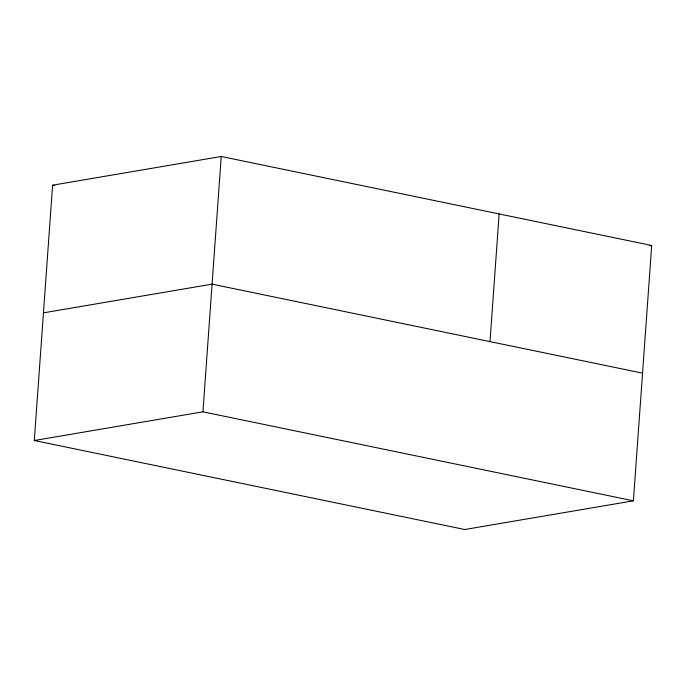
<?xml version="1.0" encoding="UTF-8"?>
<svg xmlns="http://www.w3.org/2000/svg" width="686" height="686" viewBox="0 0 686 686"><rect width="100%" height="100%" fill="white"/><g stroke="black" fill="none" stroke-linecap="round" stroke-linejoin="round"><path stroke-width="1.03" d="M34.3 440.515L52.599 185.186L221.235 156.485L651.7 245.485L633.401 500.814L464.765 529.515L34.3 440.515L202.936 411.823L633.401 500.814M202.936 411.823L221.235 156.485M489.993 341.611L499.142 213.938M43.45 312.85L212.085 284.15L642.55 373.15M649.591 245.837L651.7 245.485M52.599 185.186L54.7 185.614"/></g></svg>
